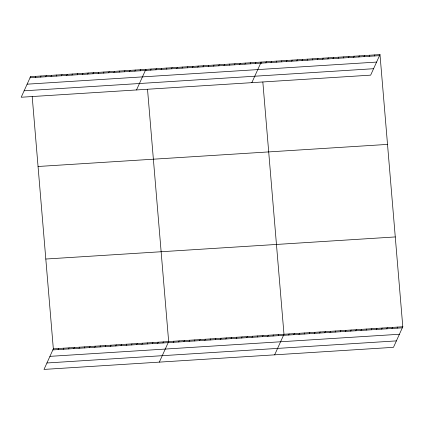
<?xml version="1.0" encoding="UTF-8"?>
<svg xmlns="http://www.w3.org/2000/svg" width="424" height="424" viewBox="0 0 424 424"><rect width="100%" height="100%" fill="white"/><g stroke="black" fill="none" stroke-linecap="round" stroke-linejoin="round"><path stroke-width="0.64" d="M30.528 76.67L21.2 97.239L370.661 75.149L379.989 54.585L30.528 76.67L30.634 77.921M35.287 77.407L35.77 76.341M40.529 77.073L41.011 76.007M45.771 76.744L46.253 75.679M51.013 76.41L51.495 75.345M56.254 76.082L56.736 75.016M61.496 75.748L61.978 74.682M66.738 75.419L67.22 74.354M71.979 75.085L72.467 74.02M77.221 74.757L77.709 73.691M82.463 74.423L82.95 73.357M87.704 74.094L88.192 73.029M92.946 73.76L93.434 72.695M98.188 73.432L98.675 72.366M103.43 73.098L103.917 72.032M108.677 72.769L109.159 71.704M113.918 72.435L114.401 71.37M119.16 72.107L119.642 71.041M124.402 71.773L124.884 70.707M129.643 71.444L130.126 70.379M134.885 71.11L135.367 70.045M140.127 70.782L140.609 69.711M136.523 89.946L145.851 69.382L145.957 70.628M150.61 70.119L151.092 69.048M155.852 69.785L156.334 68.72M161.094 69.457L161.576 68.386M166.335 69.123L166.817 68.057M171.577 68.794L172.059 67.723M176.819 68.46L177.301 67.395M32.203 96.63L53.339 348.851L44.011 369.415L393.472 347.33L402.8 326.761L379.989 54.585M182.06 68.132L182.543 67.061M58.099 349.588L58.581 348.517M187.302 67.798L187.784 66.732M63.34 349.254L63.823 348.189M192.544 67.464L193.026 66.398M68.582 348.926L69.07 347.855M197.785 67.135L198.268 66.07M73.824 348.592L74.311 347.526M203.027 66.801L203.509 65.736M79.065 348.263L79.553 347.192M208.269 66.473L208.751 65.407M84.307 347.929L84.795 346.864M213.511 66.139L213.993 65.073M89.549 347.601L90.036 346.53M218.752 65.81L219.234 64.745M94.791 347.267L95.278 346.201M223.994 65.476L224.482 64.411M100.032 346.938L100.52 345.867M229.236 65.148L229.723 64.082M105.274 346.604L105.762 345.539M234.477 64.814L234.965 63.748M110.521 346.27L111.003 345.205M239.719 64.485L240.207 63.42M115.763 345.942L116.245 344.876M244.961 64.151L245.448 63.086M121.004 345.608L121.487 344.542M250.202 63.823L250.69 62.757M126.246 345.279L126.728 344.214M255.444 63.489L255.932 62.423M131.488 344.945L131.97 343.88M251.84 82.659L261.173 62.095L261.274 63.34M136.729 344.617L137.212 343.551M265.853 62.831L266.336 61.766M141.971 344.283L142.453 343.217M271.021 62.508L271.503 61.438M147.213 343.954L147.695 342.889M276.188 62.18L276.671 61.114M152.454 343.62L152.937 342.555M281.351 61.851L281.838 60.786M157.696 343.292L158.179 342.226M286.518 61.528L287 60.462M162.938 342.958L163.42 341.892M291.686 61.199L292.168 60.134M159.334 362.128L168.662 341.564L147.526 89.342M296.848 60.87L297.335 59.805M173.421 342.295L173.904 341.23M302.015 60.547L302.498 59.482M178.663 341.967L179.145 340.901M307.183 60.219L307.665 59.153M183.905 341.633L184.387 340.567M312.345 59.895L312.833 58.825M189.146 341.304L189.629 340.239M317.512 59.567L317.995 58.501M194.388 340.97L194.87 339.905M322.68 59.238L323.162 58.173M199.63 340.642L200.112 339.576M327.847 58.915L328.33 57.85M204.872 340.308L205.354 339.242M333.01 58.586L333.497 57.521M210.113 339.979L210.596 338.909M338.177 58.263L338.659 57.192M215.355 339.645L215.837 338.58M343.345 57.934L343.827 56.869M220.597 339.317L221.079 338.246M348.507 57.606L348.994 56.54M225.838 338.983L226.326 337.917M353.674 57.282L354.157 56.217M231.08 338.654L231.568 337.584M358.842 56.954L359.324 55.889M364.004 56.63L364.492 55.56M236.322 338.32L236.809 337.255M369.171 56.302L369.654 55.237M241.563 337.992L242.051 336.921M374.339 55.973L374.821 54.908M246.805 337.658L247.293 336.592M252.047 337.329L252.534 336.259M257.288 336.995L257.776 335.93M262.536 336.661L263.018 335.596M267.777 336.333L268.26 335.267M273.019 335.999L273.501 334.934M278.261 335.67L278.743 334.605M274.657 354.84L283.985 334.271L262.843 82.055M288.664 335.013L289.152 333.948M293.832 334.684L294.314 333.619M299 334.361L299.482 333.291M304.162 334.033L304.649 332.967M309.329 333.704L309.811 332.639M314.497 333.381L314.979 332.315M319.664 333.052L320.147 331.987M324.826 332.729L325.309 331.658M329.994 332.4L330.476 331.335M335.161 332.072L335.644 331.006M340.324 331.748L340.811 330.683M345.491 331.42L345.973 330.354M350.659 331.091L351.141 330.026M355.821 330.768L356.308 329.702M360.988 330.439L361.471 329.374M366.156 330.116L366.638 329.045M371.323 329.787L371.806 328.722M376.486 329.459L376.968 328.393M381.653 329.135L382.135 328.07M386.821 328.807L387.303 327.741M391.983 328.483L392.47 327.413M397.15 328.155L397.632 327.089M30.046 77.74L379.507 55.65M27.125 84.175L376.586 62.084M24.12 90.805L373.576 68.715M38.059 166.489L387.515 144.404M45.813 259.032L395.274 236.942M53.339 348.851L402.8 326.761M52.857 349.917L402.318 327.826M49.937 356.351L399.397 334.266M46.931 362.981L396.392 340.891"/></g></svg>
